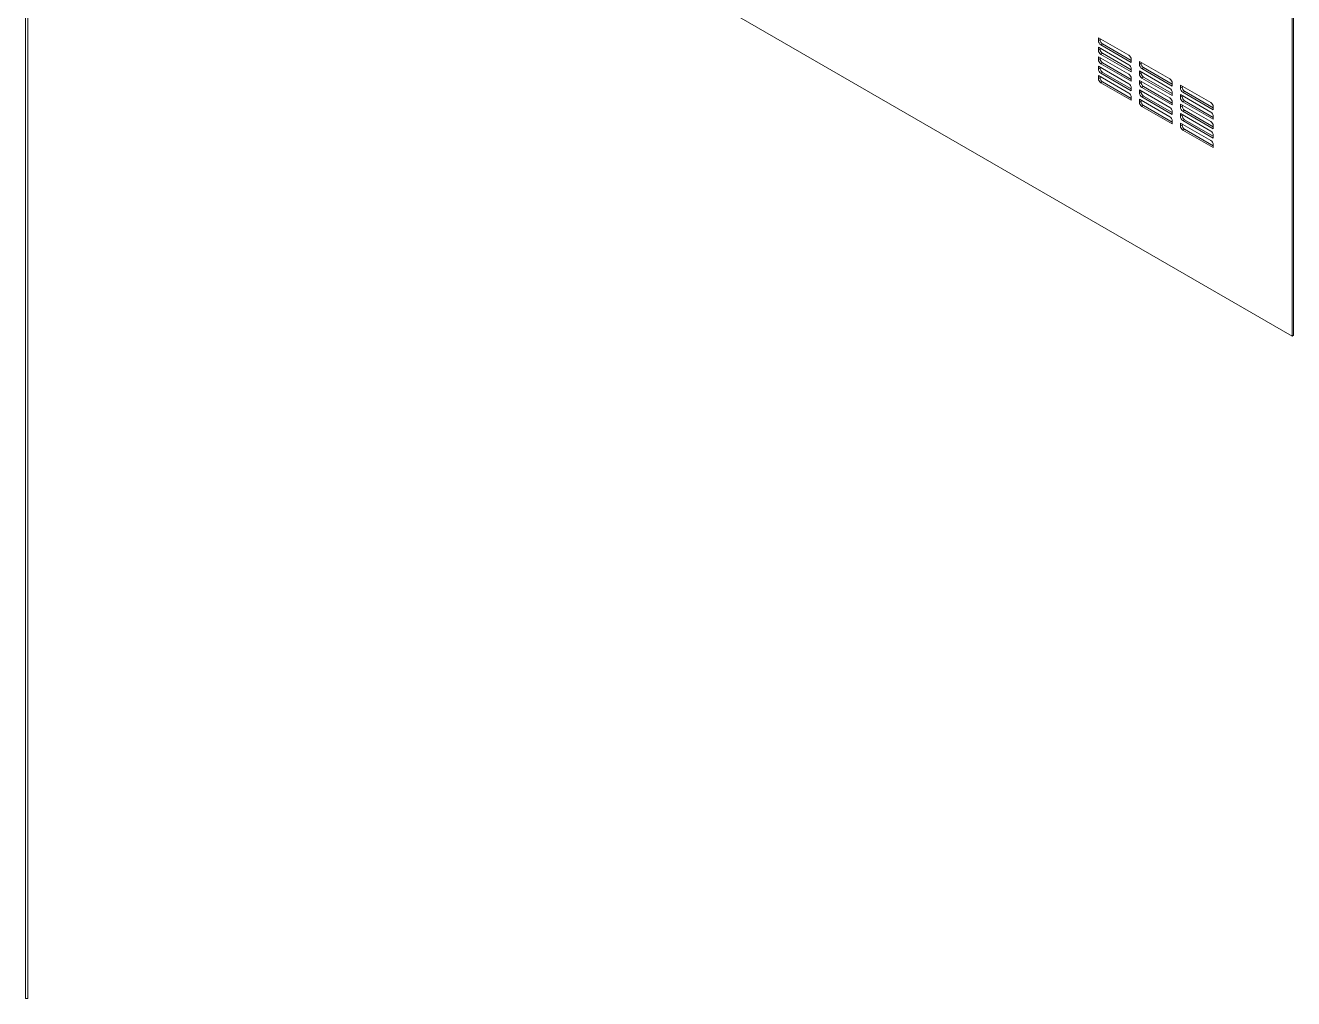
# Model space of a CAD drawing. Header units: millimetres. Extents: x 3075 to 6077, y 2718 to 5018.
# Drawn here: x 4984 to 6077, y 3122 to 3960 of the extents above; entities that cross this region are included whole.
import ezdxf

# ---------------------------------------------------------------- set-up
doc = ezdxf.new("R2010")
doc.units = ezdxf.units.MM

msp = doc.modelspace()

# ---------------------------------------------------------------- linework, layer by layer
at = {"color": 7, "linetype": 'Continuous', "lineweight": 15}
for p, q in [((6076, 4650.4), (6076, 3692.6)), ((6077.4, 4651.2), (6077.4, 3693.4)), ((4984.2, 3121.7), (4984.2, 4294.7)), ((4986.2, 3121.7), (4986.2, 4294.7)), ((6076, 3692.6), (5441, 4059.2)), ((5909.1, 3949.7), (5909.1, 3947.3)), ((5935.3, 3934.6), (5909.1, 3949.7)), ((5910.5, 3948.9), (5910.5, 3948.1)), ((5909.1, 3941.6), (5909.1, 3939.1)), ((5935.3, 3926.5), (5909.1, 3941.6)), ((5910.5, 3940.7), (5910.5, 3939.9)), ((5911.2, 3943.6), (5937.4, 3928.5)), ((5912.7, 3944.4), (5937.4, 3930.1)), ((5912.7, 3936.3), (5937.4, 3922)), ((5909.1, 3933.4), (5909.1, 3930.9)), ((5935.3, 3918.3), (5909.1, 3933.4)), ((5909.1, 3925.2), (5909.1, 3922.8)), ((5935.3, 3910.1), (5909.1, 3925.2)), ((5910.5, 3932.6), (5910.5, 3931.8)), ((5911.2, 3935.4), (5937.4, 3920.3)), ((5911.2, 3927.3), (5937.4, 3912.2)), ((5912.7, 3928.1), (5937.4, 3913.8)), ((5937.4, 3928.5), (5937.4, 3931)), ((5944.5, 3929.3), (5944.5, 3926.9)), ((5970.6, 3914.2), (5944.5, 3929.3)), ((5945.9, 3928.5), (5945.9, 3927.7)), ((5909.1, 3917.1), (5909.1, 3914.6)), ((5935.3, 3902), (5909.1, 3917.1)), ((5910.5, 3924.4), (5910.5, 3923.6)), ((5910.5, 3916.3), (5910.5, 3915.4)), ((5911.2, 3919.1), (5937.4, 3904)), ((5912.7, 3919.9), (5937.4, 3905.6)), ((5937.4, 3920.3), (5937.4, 3922.8)), ((5937.4, 3912.2), (5937.4, 3914.6)), ((5944.5, 3921.2), (5944.5, 3918.7)), ((5970.6, 3906), (5944.5, 3921.2)), ((5945.9, 3920.3), (5945.9, 3919.5)), ((5946.6, 3923.2), (5972.8, 3908.1)), ((5946.6, 3915), (5972.8, 3899.9)), ((5948, 3924), (5972.8, 3909.7)), ((5948, 3915.8), (5972.8, 3901.6)), ((5911.2, 3910.9), (5937.4, 3895.8)), ((5912.7, 3911.8), (5937.4, 3897.5)), ((5937.4, 3904), (5937.4, 3906.5)), ((5944.5, 3913), (5944.5, 3910.5)), ((5970.6, 3897.9), (5944.5, 3913)), ((5944.5, 3904.8), (5944.5, 3902.4)), ((5970.6, 3889.7), (5944.5, 3904.8)), ((5945.9, 3912.2), (5945.9, 3911.4)), ((5945.9, 3904), (5945.9, 3903.2)), ((5946.6, 3906.9), (5972.8, 3891.8)), ((5948, 3907.7), (5972.8, 3893.4)), ((5972.8, 3908.1), (5972.8, 3910.5)), ((5979.8, 3908.9), (5979.8, 3906.5)), ((6006, 3893.8), (5979.8, 3908.9)), ((5981.2, 3908.1), (5981.2, 3907.3)), ((5983.4, 3903.6), (6008.1, 3889.3)), ((5937.4, 3895.8), (5937.4, 3898.3)), ((5944.5, 3896.7), (5944.5, 3894.2)), ((5970.6, 3881.6), (5944.5, 3896.7)), ((5945.9, 3895.8), (5945.9, 3895)), ((5946.6, 3898.7), (5972.8, 3883.6)), ((5948, 3899.5), (5972.8, 3885.2)), ((5972.8, 3899.9), (5972.8, 3902.4)), ((5972.8, 3891.8), (5972.8, 3894.2)), ((5979.8, 3900.7), (5979.8, 3898.3)), ((6006, 3885.6), (5979.8, 3900.7)), ((5979.8, 3892.6), (5979.8, 3890.1)), ((6006, 3877.5), (5979.8, 3892.6)), ((5981.2, 3899.9), (5981.2, 3899.1)), ((5982, 3902.8), (6008.1, 3887.7)), ((5982, 3894.6), (6008.1, 3879.5)), ((5983.4, 3895.4), (6008.1, 3881.1)), ((5946.6, 3890.5), (5972.8, 3875.4)), ((5948, 3891.3), (5972.8, 3877.1)), ((5972.8, 3883.6), (5972.8, 3886)), ((5979.8, 3884.4), (5979.8, 3882)), ((6006, 3869.3), (5979.8, 3884.4)), ((5981.2, 3891.8), (5981.2, 3890.9)), ((5981.2, 3883.6), (5981.2, 3882.8)), ((5982, 3886.5), (6008.1, 3871.3)), ((5983.4, 3887.3), (6008.1, 3873)), ((6008.1, 3887.7), (6008.1, 3890.1)), ((6008.1, 3879.5), (6008.1, 3882)), ((5972.8, 3875.4), (5972.8, 3877.9)), ((5979.8, 3876.2), (5979.8, 3873.8)), ((6006, 3861.1), (5979.8, 3876.2)), ((5981.2, 3875.4), (5981.2, 3874.6)), ((5982, 3878.3), (6008.1, 3863.2)), ((5982, 3870.1), (6008.1, 3855)), ((5983.4, 3879.1), (6008.1, 3864.8)), ((5983.4, 3870.9), (6008.1, 3856.7)), ((6008.1, 3871.3), (6008.1, 3873.8)), ((6008.1, 3863.2), (6008.1, 3865.6)), ((6008.1, 3855), (6008.1, 3857.5)), ((6077.4, 3693.4), (6076, 3692.6)), ((4984.2, 3121.7), (4986.2, 3121.7))]:
    msp.add_line(p, q, dxfattribs=at)
at = {"color": 8, "linetype": 'Continuous', "lineweight": 15}
for p, q in [((5910.3, 3948), (5909.3, 3947.4)), ((5910.3, 3939.8), (5909.3, 3939.2)), ((5912.4, 3944.3), (5911.5, 3943.7)), ((5912.4, 3936.1), (5911.5, 3935.6)), ((5910.3, 3931.6), (5909.3, 3931.1)), ((5912.4, 3928), (5911.5, 3927.4)), ((5945.7, 3927.6), (5944.7, 3927)), ((5910.3, 3923.5), (5909.3, 3922.9)), ((5910.3, 3915.3), (5909.3, 3914.7)), ((5912.4, 3919.8), (5911.5, 3919.2)), ((5945.7, 3919.4), (5944.7, 3918.8)), ((5947.8, 3923.9), (5946.8, 3923.3)), ((5947.8, 3915.7), (5946.8, 3915.1)), ((5912.4, 3911.6), (5911.5, 3911.1)), ((5945.7, 3911.2), (5944.7, 3910.7)), ((5945.7, 3903.1), (5944.7, 3902.5)), ((5947.8, 3907.6), (5946.8, 3907)), ((5981, 3907.2), (5980, 3906.6)), ((5983.2, 3903.5), (5982.2, 3902.9)), ((5945.7, 3894.9), (5944.7, 3894.3)), ((5947.8, 3899.4), (5946.8, 3898.8)), ((5981, 3899), (5980, 3898.4)), ((5983.2, 3895.3), (5982.2, 3894.7)), ((5947.8, 3891.2), (5946.8, 3890.7)), ((5981, 3890.8), (5980, 3890.2)), ((5981, 3882.7), (5980, 3882.1)), ((5983.2, 3887.1), (5982.2, 3886.6)), ((5981, 3874.5), (5980, 3873.9)), ((5983.2, 3879), (5982.2, 3878.4)), ((5983.2, 3870.8), (5982.2, 3870.2))]:
    msp.add_line(p, q, dxfattribs=at)
at = {"color": 7, "linetype": 'Continuous', "lineweight": 15}
for centre, start, end in [((5913.7, 3947.5), 182.6055, 237.3945), ((5915.1, 3948.3), 182.6055, 237.3945), ((5913.7, 3939.3), 182.6055, 237.3945), ((5915.1, 3940.1), 182.6055, 237.3945), ((5913.7, 3931.2), 182.6055, 237.3945), ((5915.1, 3932), 182.6055, 237.3945), ((5932.8, 3930.7), 2.6055, 57.3945), ((5932.8, 3922.6), 2.6055, 57.3945), ((5949.1, 3927.1), 182.6055, 237.3945), ((5950.5, 3927.9), 182.6055, 237.3945), ((5913.7, 3923), 182.6055, 237.3945), ((5913.7, 3914.8), 182.6055, 237.3945), ((5915.1, 3923.8), 182.6055, 237.3945), ((5915.1, 3915.6), 182.6055, 237.3945), ((5932.8, 3914.4), 2.6055, 57.3945), ((5949.1, 3918.9), 182.6055, 237.3945), ((5950.5, 3919.7), 182.6055, 237.3945), ((5968.2, 3910.3), 2.6055, 57.3945), ((5932.8, 3906.2), 2.6055, 57.3945), ((5949.1, 3910.7), 182.6055, 237.3945), ((5950.5, 3911.6), 182.6055, 237.3945), ((5950.5, 3903.4), 182.6055, 237.3945), ((5968.2, 3902.2), 2.6055, 57.3945), ((5984.4, 3906.7), 182.6055, 237.3945), ((5985.9, 3907.5), 182.6055, 237.3945), ((5932.8, 3898.1), 2.6055, 57.3945), ((5949.1, 3902.6), 182.6055, 237.3945), ((5949.1, 3894.4), 182.6055, 237.3945), ((5950.5, 3895.2), 182.6055, 237.3945), ((5968.2, 3894), 2.6055, 57.3945), ((5984.4, 3898.5), 182.6055, 237.3945), ((5985.9, 3899.3), 182.6055, 237.3945), ((6003.5, 3889.9), 2.6055, 57.3945), ((5968.2, 3885.8), 2.6055, 57.3945), ((5968.2, 3877.7), 2.6055, 57.3945), ((5984.4, 3890.3), 182.6055, 237.3945), ((5984.4, 3882.2), 182.6055, 237.3945), ((5985.9, 3891.2), 182.6055, 237.3945), ((5985.9, 3883), 182.6055, 237.3945), ((6003.5, 3881.8), 2.6055, 57.3945), ((5984.4, 3874), 182.6055, 237.3945), ((5985.9, 3874.8), 182.6055, 237.3945), ((6003.5, 3873.6), 2.6055, 57.3945), ((6003.5, 3865.4), 2.6055, 57.3945), ((6003.5, 3857.3), 2.6055, 57.3945)]:
    msp.add_arc(centre, 4.61, start, end, dxfattribs=at)

doc.saveas('drawing.dxf')
